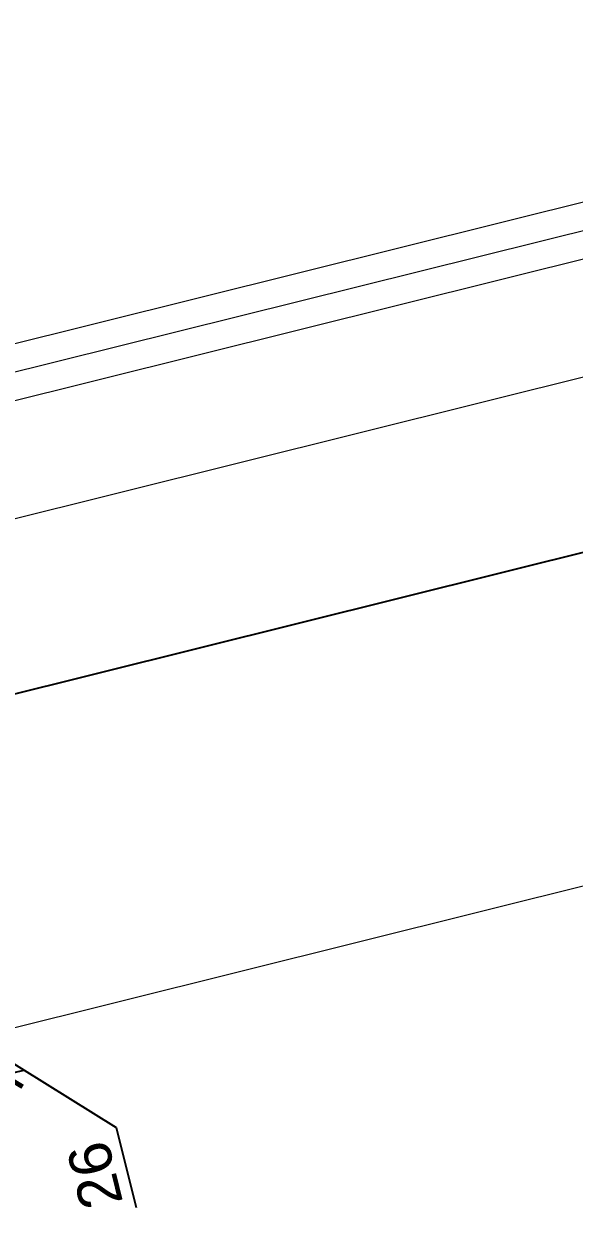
# Model space of a CAD drawing. Header units: inches. Extents: x 122939 to 389145, y 29603 to 574065.
# Drawn here: x 329152 to 329476, y 501566 to 502267 of the extents above; entities that cross this region are included whole.
import ezdxf

# ---------------------------------------------------------------- set-up
doc = ezdxf.new("R2010")
doc.units = ezdxf.units.IN
doc.header["$MEASUREMENT"] = 0
for name, color, linetype, lineweight in [('A-GLAZ', 134, 'Continuous', 18), ('A-WALL-TILE', 8, 'Continuous', 9), ('GRC', 41, 'Continuous', 0)]:
    doc.layers.add(name, color=color, linetype=linetype, lineweight=lineweight)
doc.layers.add('A-WALL', color=7, linetype='Continuous')
doc.layers.add('DETAIL', color=1, linetype='Continuous')
doc.styles.add('DA-dim', font='arial.ttf')
doc.dimstyles.new('DA-10', dxfattribs={"dimtxt": 25, "dimasz": 18.75, "dimexe": 12.5, "dimexo": 37.5, "dimgap": 6.25, "dimtad": 1, "dimdec": 0, "dimdsep": 46, "dimtxsty": 'DA-dim', "dimblk": 'ARCHTICK', "dimcen": 0, "dimdle": 12.5, "dimadec": 0, "dimazin": 0, "dimtfac": 1, "dimtdec": 0, "dimtix": 1, "dimtmove": 2, "dimatfit": 3, "dimfxl": 1, "dimarcsym": 0})

# ---------------------------------------------------------------- blocks, each defined once
blk = doc.blocks.new('floor plan')
blk.add_line((1893.615089633386, -568.5696362950839, -1.606029541243506e-07), (3438.581839674094, -568.5696363002644, -1.466518336033709e-07))
at = {"layer": 'A-GLAZ'}
for p, q in [((2898.340962975752, -177.8928521375055, -1.466518336033711e-07), (1848.340990000695, -177.8886846929672, -1.466518336033711e-07)), ((2833.340962980641, -194.1428521591588, -1.466518336033711e-07), (1913.340990005934, -194.138684671896, -1.466518336033711e-07)), ((2865.840962986462, -210.3928521482158, -1.466518336033711e-07), (1880.840990011697, -210.3886846818496, -1.466518336033711e-07)), ((2898.340962996823, -277.8886846930836, -1.466518198900858e-07), (1848.340990021476, -277.8845172474394, -1.466518198900858e-07))]:
    blk.add_line(p, q, dxfattribs=at)
at = {"layer": 'A-WALL'}
blk.add_line((1848.340990000521, -377.888684699079, -1.466518336033711e-07), (2898.340990000928, -377.8886849502451, -1.466518336033711e-07), dxfattribs=at)
at = {"layer": 'A-WALL-TILE'}
blk.add_line((1848.340990000404, -377.8886846932583, -2.93303667206742e-07), (2898.340990001045, -377.8886846926762, -2.93303667206742e-07), dxfattribs=at)
blk = doc.blocks.new('_ARCHTICK')
at = {"color": 0, "linetype": 'ByBlock', "const_width": 0.15}
blk.add_lwpolyline([(-0.5, -0.5), (0.5, 0.5)], dxfattribs=at)
blk = doc.blocks.new('*D738')
at = {"layer": 'Defpoints', "color": 0, "transparency": 16777216}
for p in [(329133.2841575299, 501672.3339834966), (328901.3004619244, 501614.6168330423), (328889.6909470055, 501585.3336428363)]:
    blk.add_point(p, dxfattribs=at)
at = {"layer": 'DETAIL', "color": 0, "lineweight": -2, "transparency": 16777216}
for p, q in [((329142.4863000549, 501635.3476282518), (329130.266183493, 501684.4641868216)), ((328937.6910719002, 501623.6707551533), (329145.4143608552, 501675.3519575335)), ((329136.3762417739, 501659.9059075367), (329206.0423033632, 501616.7316789326)), ((328926.0815569812, 501594.3875649473), (329151.598529343, 501650.4958056141)), ((329206.0423033632, 501616.7316789326), (329217.8054027137, 501569.4520187686))]:
    blk.add_line(p, q, dxfattribs=at)
at = {"layer": 'DETAIL', "color": 0, "lineweight": -2, "transparency": 16777216, "xscale": 18.75, "yscale": 18.75, "zscale": 18.75}
for p, rotation in [((329133.2841575301, 501672.3339834964), 103.9714232829857), ((329139.4683260178, 501647.477831577), 283.9714232829857)]:
    blk.add_blockref('_ARCHTICK', p, dxfattribs=dict(at, rotation=rotation))
at = {"layer": 'DETAIL', "color": 0, "transparency": 16777216, "insert": (329193.4720430689, 501588.50106979), "char_height": 25, "attachment_point": 5, "rotation": 103.97142328298571, "style": 'DA-dim'}
blk.add_mtext('26', dxfattribs=at)

msp = doc.modelspace()

# ---------------------------------------------------------------- block references
at = {"layer": 'GRC', "rotation": 13.9714232829857}
msp.add_blockref('floor plan', (327048.2482514727, 501739.4836074101, 1.466518336033709e-07), dxfattribs=at)

# ---------------------------------------------------------------- next in the draw order: dimensions: what is measured, and where the dimension line sits
at = {"layer": 'DETAIL'}
dim = msp.add_linear_dim(base=(329133.2841575299, 501672.3339834966, 1.466518336033709e-07), p1=(328889.6909470052, 501585.333642836, 1.466518336043672e-07), p2=(328901.3004619243, 501614.616833042, 1.466518336039335e-07), angle=103.9714232829857, dimstyle='DA-10', override={"dimtmove": 1}, dxfattribs=at)
dim.commit()
dim.dimension.update_dxf_attribs({"geometry": '*D738', "text_midpoint": (329207.5512903817, 501610.6665772699, 1.466518336033709e-07), "dimtype": 160})

doc.saveas('drawing.dxf')
